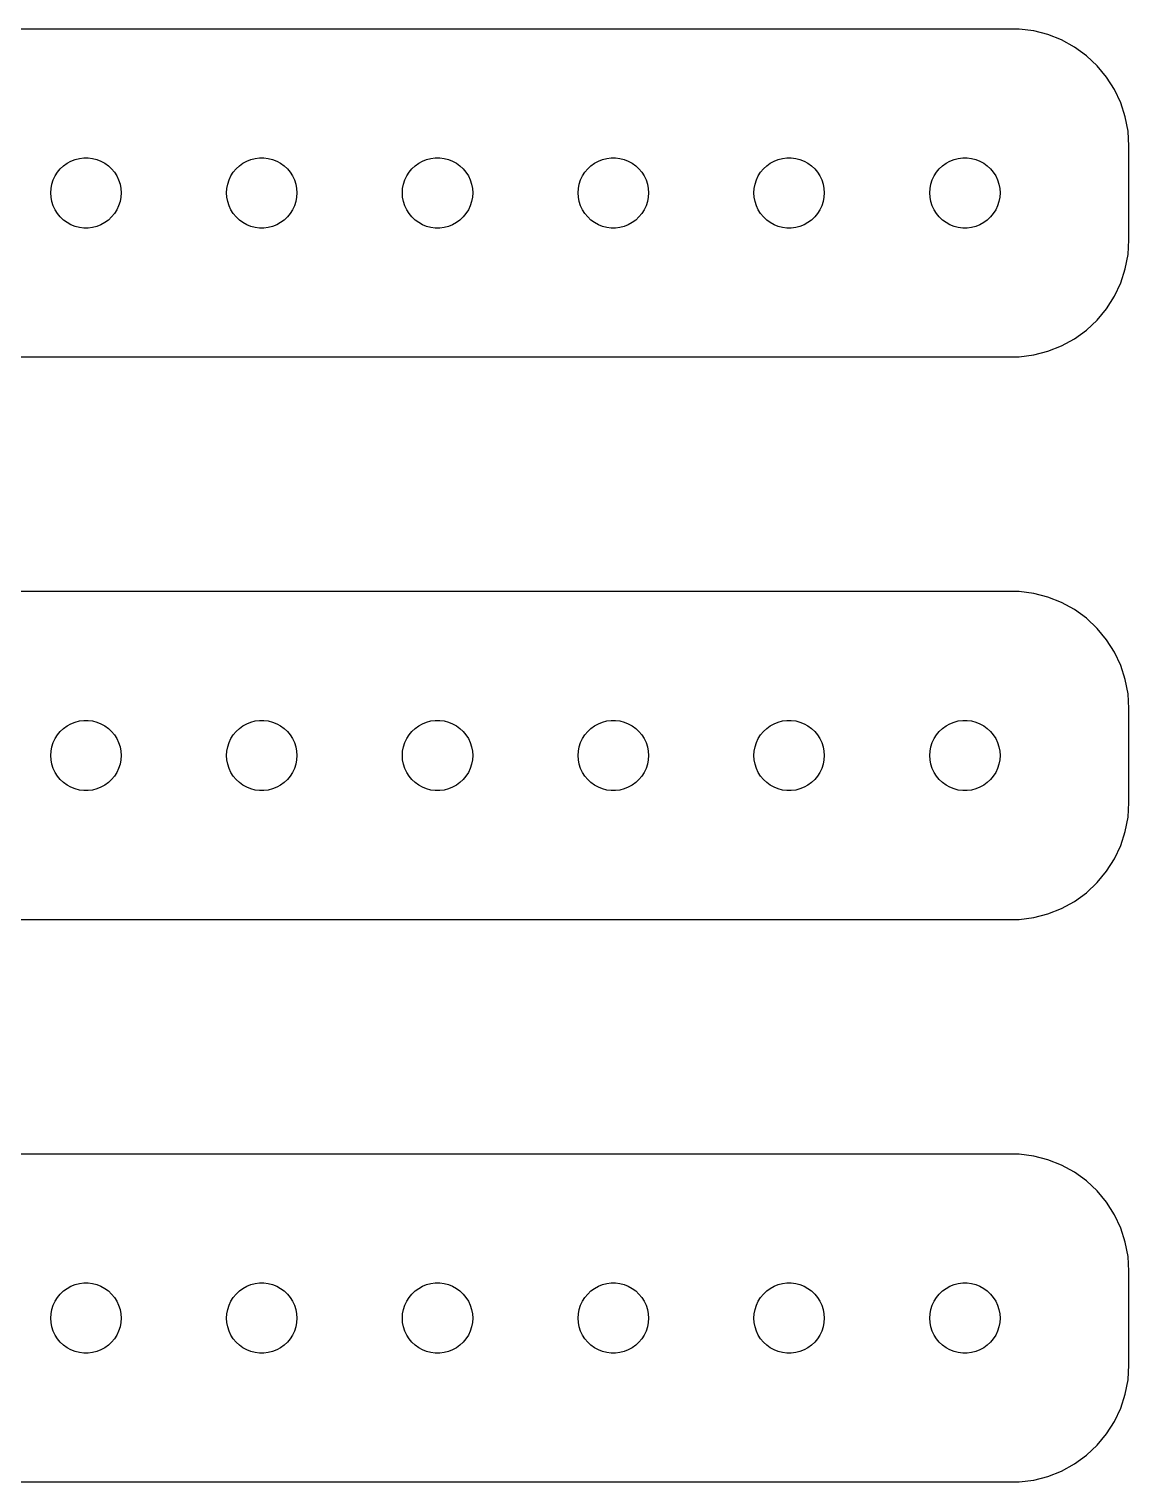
# Model space of a CAD drawing. Header units: metres. Extents: x -90 to 90, y 113 to 223.
# Drawn here: x 42.6 to 89.5, y 161 to 223 of the extents above; entities that cross this region are included whole.
import ezdxf

# ---------------------------------------------------------------- set-up
doc = ezdxf.new("R2010")
doc.units = ezdxf.units.M

msp = doc.modelspace()

# ---------------------------------------------------------------- linework, layer by layer
for p, q in [((84.8139, 222.99), (-84.8139, 222.99)), ((85.4369, 222.911), (84.8139, 222.99)), ((86.0451, 222.755), (85.4369, 222.911)), ((86.6289, 222.524), (86.0451, 222.755)), ((87.1791, 222.222), (86.6289, 222.524)), ((87.6871, 221.853), (87.1791, 222.222)), ((88.1448, 221.423), (87.6871, 221.853)), ((88.5451, 220.939), (88.1448, 221.423)), ((88.8815, 220.409), (88.5451, 220.939)), ((89.1489, 219.841), (88.8815, 220.409)), ((89.3429, 219.243), (89.1489, 219.841)), ((89.4606, 218.627), (89.3429, 219.243)), ((89.5, 218), (89.4606, 218.627)), ((89.5, 214), (89.5, 218)), ((43.7865, 216.882), (43.9065, 217.027)), ((43.9065, 217.027), (44.0439, 217.156)), ((44.0439, 217.156), (44.1963, 217.266)), ((44.1963, 217.266), (44.3613, 217.357)), ((44.3613, 217.357), (44.5365, 217.427)), ((44.5365, 217.427), (44.7189, 217.473)), ((44.7189, 217.473), (44.9058, 217.497)), ((44.9058, 217.497), (45.0942, 217.497)), ((45.0942, 217.497), (45.2811, 217.473)), ((45.2811, 217.473), (45.4635, 217.427)), ((45.4635, 217.427), (45.6387, 217.357)), ((45.6387, 217.357), (45.8037, 217.266)), ((45.8037, 217.266), (45.9561, 217.156)), ((45.9561, 217.156), (46.0934, 217.027)), ((46.0934, 217.027), (46.2135, 216.882)), ((51.2865, 216.882), (51.4065, 217.027)), ((51.4065, 217.027), (51.5439, 217.156)), ((51.5439, 217.156), (51.6963, 217.266)), ((51.6963, 217.266), (51.8613, 217.357)), ((51.8613, 217.357), (52.0365, 217.427)), ((52.0365, 217.427), (52.2189, 217.473)), ((52.2189, 217.473), (52.4058, 217.497)), ((52.4058, 217.497), (52.5942, 217.497)), ((52.5942, 217.497), (52.7811, 217.473)), ((52.7811, 217.473), (52.9635, 217.427)), ((52.9635, 217.427), (53.1387, 217.357)), ((53.1387, 217.357), (53.3037, 217.266)), ((53.3037, 217.266), (53.4561, 217.156)), ((53.4561, 217.156), (53.5934, 217.027)), ((53.5934, 217.027), (53.7135, 216.882)), ((58.7865, 216.882), (58.9065, 217.027)), ((58.9065, 217.027), (59.0439, 217.156)), ((59.0439, 217.156), (59.1963, 217.266)), ((59.1963, 217.266), (59.3613, 217.357)), ((59.3613, 217.357), (59.5365, 217.427)), ((59.5365, 217.427), (59.7189, 217.473)), ((59.7189, 217.473), (59.9058, 217.497)), ((59.9058, 217.497), (60.0942, 217.497)), ((60.0942, 217.497), (60.2811, 217.473)), ((60.2811, 217.473), (60.4635, 217.427)), ((60.4635, 217.427), (60.6387, 217.357)), ((60.6387, 217.357), (60.8037, 217.266)), ((60.8037, 217.266), (60.9561, 217.156)), ((60.9561, 217.156), (61.0934, 217.027)), ((61.0934, 217.027), (61.2135, 216.882)), ((66.2865, 216.882), (66.4065, 217.027)), ((66.4065, 217.027), (66.5439, 217.156)), ((66.5439, 217.156), (66.6963, 217.266)), ((66.6963, 217.266), (66.8613, 217.357)), ((66.8613, 217.357), (67.0365, 217.427)), ((67.0365, 217.427), (67.2189, 217.473)), ((67.2189, 217.473), (67.4058, 217.497)), ((67.4058, 217.497), (67.5942, 217.497)), ((67.5942, 217.497), (67.7811, 217.473)), ((67.7811, 217.473), (67.9635, 217.427)), ((67.9635, 217.427), (68.1387, 217.357)), ((68.1387, 217.357), (68.3037, 217.266)), ((68.3037, 217.266), (68.4561, 217.156)), ((68.4561, 217.156), (68.5934, 217.027)), ((68.5934, 217.027), (68.7135, 216.882)), ((73.7865, 216.882), (73.9065, 217.027)), ((73.9065, 217.027), (74.0439, 217.156)), ((74.0439, 217.156), (74.1963, 217.266)), ((74.1963, 217.266), (74.3613, 217.357)), ((74.3613, 217.357), (74.5365, 217.427)), ((74.5365, 217.427), (74.7189, 217.473)), ((74.7189, 217.473), (74.9058, 217.497)), ((74.9058, 217.497), (75.0942, 217.497)), ((75.0942, 217.497), (75.2811, 217.473)), ((75.2811, 217.473), (75.4635, 217.427)), ((75.4635, 217.427), (75.6387, 217.357)), ((75.6387, 217.357), (75.8037, 217.266)), ((75.8037, 217.266), (75.9561, 217.156)), ((75.9561, 217.156), (76.0934, 217.027)), ((76.0934, 217.027), (76.2135, 216.882)), ((81.2865, 216.882), (81.4065, 217.027)), ((81.4065, 217.027), (81.5439, 217.156)), ((81.5439, 217.156), (81.6963, 217.266)), ((81.6963, 217.266), (81.8613, 217.357)), ((81.8613, 217.357), (82.0365, 217.427)), ((82.0365, 217.427), (82.2189, 217.473)), ((82.2189, 217.473), (82.4058, 217.497)), ((82.4058, 217.497), (82.5942, 217.497)), ((82.5942, 217.497), (82.7811, 217.473)), ((82.7811, 217.473), (82.9635, 217.427)), ((82.9635, 217.427), (83.1387, 217.357)), ((83.1387, 217.357), (83.3037, 217.266)), ((83.3037, 217.266), (83.4561, 217.156)), ((83.4561, 217.156), (83.5934, 217.027)), ((83.5934, 217.027), (83.7135, 216.882)), ((43.5118, 216.188), (43.5471, 216.373)), ((43.5471, 216.373), (43.6053, 216.552)), ((43.6053, 216.552), (43.6855, 216.723)), ((43.6855, 216.723), (43.7865, 216.882)), ((46.2135, 216.882), (46.3145, 216.723)), ((46.3145, 216.723), (46.3947, 216.552)), ((46.3947, 216.552), (46.4529, 216.373)), ((46.4529, 216.373), (46.4882, 216.188)), ((51.0118, 216.188), (51.0471, 216.373)), ((51.0471, 216.373), (51.1053, 216.552)), ((51.1053, 216.552), (51.1855, 216.723)), ((51.1855, 216.723), (51.2865, 216.882)), ((53.7135, 216.882), (53.8145, 216.723)), ((53.8145, 216.723), (53.8947, 216.552)), ((53.8947, 216.552), (53.9529, 216.373)), ((53.9529, 216.373), (53.9882, 216.188)), ((58.5118, 216.188), (58.5471, 216.373)), ((58.5471, 216.373), (58.6053, 216.552)), ((58.6053, 216.552), (58.6855, 216.723)), ((58.6855, 216.723), (58.7865, 216.882)), ((61.2135, 216.882), (61.3145, 216.723)), ((61.3145, 216.723), (61.3947, 216.552)), ((61.3947, 216.552), (61.4529, 216.373)), ((61.4529, 216.373), (61.4882, 216.188)), ((66.0118, 216.188), (66.0471, 216.373)), ((66.0471, 216.373), (66.1053, 216.552)), ((66.1053, 216.552), (66.1855, 216.723)), ((66.1855, 216.723), (66.2865, 216.882)), ((68.7135, 216.882), (68.8145, 216.723)), ((68.8145, 216.723), (68.8947, 216.552)), ((68.8947, 216.552), (68.9529, 216.373)), ((68.9529, 216.373), (68.9882, 216.188)), ((73.5118, 216.188), (73.5471, 216.373)), ((73.5471, 216.373), (73.6053, 216.552)), ((73.6053, 216.552), (73.6855, 216.723)), ((73.6855, 216.723), (73.7865, 216.882)), ((76.2135, 216.882), (76.3145, 216.723)), ((76.3145, 216.723), (76.3947, 216.552)), ((76.3947, 216.552), (76.4529, 216.373)), ((76.4529, 216.373), (76.4882, 216.188)), ((81.0118, 216.188), (81.0471, 216.373)), ((81.0471, 216.373), (81.1053, 216.552)), ((81.1053, 216.552), (81.1855, 216.723)), ((81.1855, 216.723), (81.2865, 216.882)), ((83.7135, 216.882), (83.8145, 216.723)), ((83.8145, 216.723), (83.8947, 216.552)), ((83.8947, 216.552), (83.9529, 216.373)), ((83.9529, 216.373), (83.9882, 216.188)), ((43.5, 216), (43.5118, 216.188)), ((43.5118, 215.812), (43.5, 216)), ((43.5471, 215.627), (43.5118, 215.812)), ((46.4882, 215.812), (46.4529, 215.627)), ((46.4882, 216.188), (46.5, 216)), ((46.5, 216), (46.4882, 215.812)), ((51, 216), (51.0118, 216.188)), ((51.0118, 215.812), (51, 216)), ((51.0471, 215.627), (51.0118, 215.812)), ((53.9882, 215.812), (53.9529, 215.627)), ((53.9882, 216.188), (54, 216)), ((54, 216), (53.9882, 215.812)), ((58.5, 216), (58.5118, 216.188)), ((58.5118, 215.812), (58.5, 216)), ((58.5471, 215.627), (58.5118, 215.812)), ((61.4882, 215.812), (61.4529, 215.627)), ((61.4882, 216.188), (61.5, 216)), ((61.5, 216), (61.4882, 215.812)), ((66, 216), (66.0118, 216.188)), ((66.0118, 215.812), (66, 216)), ((66.0471, 215.627), (66.0118, 215.812)), ((68.9882, 215.812), (68.9529, 215.627)), ((68.9882, 216.188), (69, 216)), ((69, 216), (68.9882, 215.812)), ((73.5, 216), (73.5118, 216.188)), ((73.5118, 215.812), (73.5, 216)), ((73.5471, 215.627), (73.5118, 215.812)), ((76.4882, 215.812), (76.4529, 215.627)), ((76.4882, 216.188), (76.5, 216)), ((76.5, 216), (76.4882, 215.812)), ((81, 216), (81.0118, 216.188)), ((81.0118, 215.812), (81, 216)), ((81.0471, 215.627), (81.0118, 215.812)), ((83.9882, 215.812), (83.9529, 215.627)), ((83.9882, 216.188), (84, 216)), ((84, 216), (83.9882, 215.812)), ((43.6053, 215.448), (43.5471, 215.627)), ((43.6855, 215.277), (43.6053, 215.448)), ((43.7865, 215.118), (43.6855, 215.277)), ((43.9065, 214.973), (43.7865, 215.118)), ((46.2135, 215.118), (46.0934, 214.973)), ((46.3145, 215.277), (46.2135, 215.118)), ((46.3947, 215.448), (46.3145, 215.277)), ((46.4529, 215.627), (46.3947, 215.448)), ((51.1053, 215.448), (51.0471, 215.627)), ((51.1855, 215.277), (51.1053, 215.448)), ((51.2865, 215.118), (51.1855, 215.277)), ((51.4065, 214.973), (51.2865, 215.118)), ((53.7135, 215.118), (53.5934, 214.973)), ((53.8145, 215.277), (53.7135, 215.118)), ((53.8947, 215.448), (53.8145, 215.277)), ((53.9529, 215.627), (53.8947, 215.448)), ((58.6053, 215.448), (58.5471, 215.627)), ((58.6855, 215.277), (58.6053, 215.448)), ((58.7865, 215.118), (58.6855, 215.277)), ((58.9065, 214.973), (58.7865, 215.118)), ((61.2135, 215.118), (61.0934, 214.973)), ((61.3145, 215.277), (61.2135, 215.118)), ((61.3947, 215.448), (61.3145, 215.277)), ((61.4529, 215.627), (61.3947, 215.448)), ((66.1053, 215.448), (66.0471, 215.627)), ((66.1855, 215.277), (66.1053, 215.448)), ((66.2865, 215.118), (66.1855, 215.277)), ((66.4065, 214.973), (66.2865, 215.118)), ((68.7135, 215.118), (68.5934, 214.973)), ((68.8145, 215.277), (68.7135, 215.118)), ((68.8947, 215.448), (68.8145, 215.277)), ((68.9529, 215.627), (68.8947, 215.448)), ((73.6053, 215.448), (73.5471, 215.627)), ((73.6855, 215.277), (73.6053, 215.448)), ((73.7865, 215.118), (73.6855, 215.277)), ((73.9065, 214.973), (73.7865, 215.118)), ((76.2135, 215.118), (76.0934, 214.973)), ((76.3145, 215.277), (76.2135, 215.118)), ((76.3947, 215.448), (76.3145, 215.277)), ((76.4529, 215.627), (76.3947, 215.448)), ((81.1053, 215.448), (81.0471, 215.627)), ((81.1855, 215.277), (81.1053, 215.448)), ((81.2865, 215.118), (81.1855, 215.277)), ((81.4065, 214.973), (81.2865, 215.118)), ((83.7135, 215.118), (83.5934, 214.973)), ((83.8145, 215.277), (83.7135, 215.118)), ((83.8947, 215.448), (83.8145, 215.277)), ((83.9529, 215.627), (83.8947, 215.448)), ((44.0439, 214.844), (43.9065, 214.973)), ((44.1963, 214.734), (44.0439, 214.844)), ((44.3613, 214.643), (44.1963, 214.734)), ((44.5365, 214.573), (44.3613, 214.643)), ((44.7189, 214.527), (44.5365, 214.573)), ((44.9058, 214.503), (44.7189, 214.527)), ((45.0942, 214.503), (44.9058, 214.503)), ((45.2811, 214.527), (45.0942, 214.503)), ((45.4635, 214.573), (45.2811, 214.527)), ((45.6387, 214.643), (45.4635, 214.573)), ((45.8037, 214.734), (45.6387, 214.643)), ((45.9561, 214.844), (45.8037, 214.734)), ((46.0934, 214.973), (45.9561, 214.844)), ((51.5439, 214.844), (51.4065, 214.973)), ((51.6963, 214.734), (51.5439, 214.844)), ((51.8613, 214.643), (51.6963, 214.734)), ((52.0365, 214.573), (51.8613, 214.643)), ((52.2189, 214.527), (52.0365, 214.573)), ((52.4058, 214.503), (52.2189, 214.527)), ((52.5942, 214.503), (52.4058, 214.503)), ((52.7811, 214.527), (52.5942, 214.503)), ((52.9635, 214.573), (52.7811, 214.527)), ((53.1387, 214.643), (52.9635, 214.573)), ((53.3037, 214.734), (53.1387, 214.643)), ((53.4561, 214.844), (53.3037, 214.734)), ((53.5934, 214.973), (53.4561, 214.844)), ((59.0439, 214.844), (58.9065, 214.973)), ((59.1963, 214.734), (59.0439, 214.844)), ((59.3613, 214.643), (59.1963, 214.734)), ((59.5365, 214.573), (59.3613, 214.643)), ((59.7189, 214.527), (59.5365, 214.573)), ((59.9058, 214.503), (59.7189, 214.527)), ((60.0942, 214.503), (59.9058, 214.503)), ((60.2811, 214.527), (60.0942, 214.503)), ((60.4635, 214.573), (60.2811, 214.527)), ((60.6387, 214.643), (60.4635, 214.573)), ((60.8037, 214.734), (60.6387, 214.643)), ((60.9561, 214.844), (60.8037, 214.734)), ((61.0934, 214.973), (60.9561, 214.844)), ((66.5439, 214.844), (66.4065, 214.973)), ((66.6963, 214.734), (66.5439, 214.844)), ((66.8613, 214.643), (66.6963, 214.734)), ((67.0365, 214.573), (66.8613, 214.643)), ((67.2189, 214.527), (67.0365, 214.573)), ((67.4058, 214.503), (67.2189, 214.527)), ((67.5942, 214.503), (67.4058, 214.503)), ((67.7811, 214.527), (67.5942, 214.503)), ((67.9635, 214.573), (67.7811, 214.527)), ((68.1387, 214.643), (67.9635, 214.573)), ((68.3037, 214.734), (68.1387, 214.643)), ((68.4561, 214.844), (68.3037, 214.734)), ((68.5934, 214.973), (68.4561, 214.844)), ((74.0439, 214.844), (73.9065, 214.973)), ((74.1963, 214.734), (74.0439, 214.844)), ((74.3613, 214.643), (74.1963, 214.734)), ((74.5365, 214.573), (74.3613, 214.643)), ((74.7189, 214.527), (74.5365, 214.573)), ((74.9058, 214.503), (74.7189, 214.527)), ((75.0942, 214.503), (74.9058, 214.503)), ((75.2811, 214.527), (75.0942, 214.503)), ((75.4635, 214.573), (75.2811, 214.527)), ((75.6387, 214.643), (75.4635, 214.573)), ((75.8037, 214.734), (75.6387, 214.643)), ((75.9561, 214.844), (75.8037, 214.734)), ((76.0934, 214.973), (75.9561, 214.844)), ((81.5439, 214.844), (81.4065, 214.973)), ((81.6963, 214.734), (81.5439, 214.844)), ((81.8613, 214.643), (81.6963, 214.734)), ((82.0365, 214.573), (81.8613, 214.643)), ((82.2189, 214.527), (82.0365, 214.573)), ((82.4058, 214.503), (82.2189, 214.527)), ((82.5942, 214.503), (82.4058, 214.503)), ((82.7811, 214.527), (82.5942, 214.503)), ((82.9635, 214.573), (82.7811, 214.527)), ((83.1387, 214.643), (82.9635, 214.573)), ((83.3037, 214.734), (83.1387, 214.643)), ((83.4561, 214.844), (83.3037, 214.734)), ((83.5934, 214.973), (83.4561, 214.844)), ((89.4606, 213.373), (89.5, 214)), ((89.3429, 212.757), (89.4606, 213.373)), ((89.1489, 212.159), (89.3429, 212.757)), ((88.8815, 211.591), (89.1489, 212.159)), ((88.5451, 211.061), (88.8815, 211.591)), ((88.1448, 210.577), (88.5451, 211.061)), ((87.1791, 209.778), (87.6871, 210.147)), ((87.6871, 210.147), (88.1448, 210.577)), ((86.6289, 209.476), (87.1791, 209.778)), ((-84.8139, 209.01), (84.8139, 209.01)), ((84.8139, 209.01), (85.4369, 209.089)), ((85.4369, 209.089), (86.0451, 209.245)), ((86.0451, 209.245), (86.6289, 209.476)), ((84.8139, 198.99), (-84.8139, 198.99)), ((85.4369, 198.911), (84.8139, 198.99)), ((86.0451, 198.755), (85.4369, 198.911)), ((86.6289, 198.524), (86.0451, 198.755)), ((87.1791, 198.222), (86.6289, 198.524)), ((87.6871, 197.853), (87.1791, 198.222)), ((88.1448, 197.423), (87.6871, 197.853)), ((88.5451, 196.939), (88.1448, 197.423)), ((88.8815, 196.409), (88.5451, 196.939)), ((89.1489, 195.841), (88.8815, 196.409)), ((89.3429, 195.243), (89.1489, 195.841)), ((89.4606, 194.627), (89.3429, 195.243)), ((89.5, 194), (89.4606, 194.627)), ((89.5, 190), (89.5, 194)), ((44.3613, 193.357), (44.5365, 193.427)), ((44.5365, 193.427), (44.7189, 193.473)), ((44.7189, 193.473), (44.9058, 193.497)), ((44.9058, 193.497), (45.0942, 193.497)), ((45.0942, 193.497), (45.2811, 193.473)), ((45.2811, 193.473), (45.4635, 193.427)), ((45.4635, 193.427), (45.6387, 193.357)), ((51.8613, 193.357), (52.0365, 193.427)), ((52.0365, 193.427), (52.2189, 193.473)), ((52.2189, 193.473), (52.4058, 193.497)), ((52.4058, 193.497), (52.5942, 193.497)), ((52.5942, 193.497), (52.7811, 193.473)), ((52.7811, 193.473), (52.9635, 193.427)), ((52.9635, 193.427), (53.1387, 193.357)), ((59.3613, 193.357), (59.5365, 193.427)), ((59.5365, 193.427), (59.7189, 193.473)), ((59.7189, 193.473), (59.9058, 193.497)), ((59.9058, 193.497), (60.0942, 193.497)), ((60.0942, 193.497), (60.2811, 193.473)), ((60.2811, 193.473), (60.4635, 193.427)), ((60.4635, 193.427), (60.6387, 193.357)), ((66.8613, 193.357), (67.0365, 193.427)), ((67.0365, 193.427), (67.2189, 193.473)), ((67.2189, 193.473), (67.4058, 193.497)), ((67.4058, 193.497), (67.5942, 193.497)), ((67.5942, 193.497), (67.7811, 193.473)), ((67.7811, 193.473), (67.9635, 193.427)), ((67.9635, 193.427), (68.1387, 193.357)), ((74.3613, 193.357), (74.5365, 193.427)), ((74.5365, 193.427), (74.7189, 193.473)), ((74.7189, 193.473), (74.9058, 193.497)), ((74.9058, 193.497), (75.0942, 193.497)), ((75.0942, 193.497), (75.2811, 193.473)), ((75.2811, 193.473), (75.4635, 193.427)), ((75.4635, 193.427), (75.6387, 193.357)), ((81.8613, 193.357), (82.0365, 193.427)), ((82.0365, 193.427), (82.2189, 193.473)), ((82.2189, 193.473), (82.4058, 193.497)), ((82.4058, 193.497), (82.5942, 193.497)), ((82.5942, 193.497), (82.7811, 193.473)), ((82.7811, 193.473), (82.9635, 193.427)), ((82.9635, 193.427), (83.1387, 193.357)), ((43.6855, 192.723), (43.7865, 192.882)), ((43.7865, 192.882), (43.9065, 193.027)), ((43.9065, 193.027), (44.0439, 193.156)), ((44.0439, 193.156), (44.1963, 193.266)), ((44.1963, 193.266), (44.3613, 193.357)), ((45.6387, 193.357), (45.8037, 193.266)), ((45.8037, 193.266), (45.9561, 193.156)), ((45.9561, 193.156), (46.0934, 193.027)), ((46.0934, 193.027), (46.2135, 192.882)), ((46.2135, 192.882), (46.3145, 192.723)), ((51.1855, 192.723), (51.2865, 192.882)), ((51.2865, 192.882), (51.4065, 193.027)), ((51.4065, 193.027), (51.5439, 193.156)), ((51.5439, 193.156), (51.6963, 193.266)), ((51.6963, 193.266), (51.8613, 193.357)), ((53.1387, 193.357), (53.3037, 193.266)), ((53.3037, 193.266), (53.4561, 193.156)), ((53.4561, 193.156), (53.5934, 193.027)), ((53.5934, 193.027), (53.7135, 192.882)), ((53.7135, 192.882), (53.8145, 192.723)), ((58.6855, 192.723), (58.7865, 192.882)), ((58.7865, 192.882), (58.9065, 193.027)), ((58.9065, 193.027), (59.0439, 193.156)), ((59.0439, 193.156), (59.1963, 193.266)), ((59.1963, 193.266), (59.3613, 193.357)), ((60.6387, 193.357), (60.8037, 193.266)), ((60.8037, 193.266), (60.9561, 193.156)), ((60.9561, 193.156), (61.0934, 193.027)), ((61.0934, 193.027), (61.2135, 192.882)), ((61.2135, 192.882), (61.3145, 192.723)), ((66.1855, 192.723), (66.2865, 192.882)), ((66.2865, 192.882), (66.4065, 193.027)), ((66.4065, 193.027), (66.5439, 193.156)), ((66.5439, 193.156), (66.6963, 193.266)), ((66.6963, 193.266), (66.8613, 193.357)), ((68.1387, 193.357), (68.3037, 193.266)), ((68.3037, 193.266), (68.4561, 193.156)), ((68.4561, 193.156), (68.5934, 193.027)), ((68.5934, 193.027), (68.7135, 192.882)), ((68.7135, 192.882), (68.8145, 192.723)), ((73.6855, 192.723), (73.7865, 192.882)), ((73.7865, 192.882), (73.9065, 193.027)), ((73.9065, 193.027), (74.0439, 193.156)), ((74.0439, 193.156), (74.1963, 193.266)), ((74.1963, 193.266), (74.3613, 193.357)), ((75.6387, 193.357), (75.8037, 193.266)), ((75.8037, 193.266), (75.9561, 193.156)), ((75.9561, 193.156), (76.0934, 193.027)), ((76.0934, 193.027), (76.2135, 192.882)), ((76.2135, 192.882), (76.3145, 192.723)), ((81.1855, 192.723), (81.2865, 192.882)), ((81.2865, 192.882), (81.4065, 193.027)), ((81.4065, 193.027), (81.5439, 193.156)), ((81.5439, 193.156), (81.6963, 193.266)), ((81.6963, 193.266), (81.8613, 193.357)), ((83.1387, 193.357), (83.3037, 193.266)), ((83.3037, 193.266), (83.4561, 193.156)), ((83.4561, 193.156), (83.5934, 193.027)), ((83.5934, 193.027), (83.7135, 192.882)), ((83.7135, 192.882), (83.8145, 192.723)), ((43.5, 192), (43.5118, 192.188)), ((43.5118, 192.188), (43.5471, 192.373)), ((43.5471, 192.373), (43.6053, 192.552)), ((43.6053, 192.552), (43.6855, 192.723)), ((46.3145, 192.723), (46.3947, 192.552)), ((46.3947, 192.552), (46.4529, 192.373)), ((46.4529, 192.373), (46.4882, 192.188)), ((46.4882, 192.188), (46.5, 192)), ((51, 192), (51.0118, 192.188)), ((51.0118, 192.188), (51.0471, 192.373)), ((51.0471, 192.373), (51.1053, 192.552)), ((51.1053, 192.552), (51.1855, 192.723)), ((53.8145, 192.723), (53.8947, 192.552)), ((53.8947, 192.552), (53.9529, 192.373)), ((53.9529, 192.373), (53.9882, 192.188)), ((53.9882, 192.188), (54, 192)), ((58.5, 192), (58.5118, 192.188)), ((58.5118, 192.188), (58.5471, 192.373)), ((58.5471, 192.373), (58.6053, 192.552)), ((58.6053, 192.552), (58.6855, 192.723)), ((61.3145, 192.723), (61.3947, 192.552)), ((61.3947, 192.552), (61.4529, 192.373)), ((61.4529, 192.373), (61.4882, 192.188)), ((61.4882, 192.188), (61.5, 192)), ((66, 192), (66.0118, 192.188)), ((66.0118, 192.188), (66.0471, 192.373)), ((66.0471, 192.373), (66.1053, 192.552)), ((66.1053, 192.552), (66.1855, 192.723)), ((68.8145, 192.723), (68.8947, 192.552)), ((68.8947, 192.552), (68.9529, 192.373)), ((68.9529, 192.373), (68.9882, 192.188)), ((68.9882, 192.188), (69, 192)), ((73.5, 192), (73.5118, 192.188)), ((73.5118, 192.188), (73.5471, 192.373)), ((73.5471, 192.373), (73.6053, 192.552)), ((73.6053, 192.552), (73.6855, 192.723)), ((76.3145, 192.723), (76.3947, 192.552)), ((76.3947, 192.552), (76.4529, 192.373)), ((76.4529, 192.373), (76.4882, 192.188)), ((76.4882, 192.188), (76.5, 192)), ((81, 192), (81.0118, 192.188)), ((81.0118, 192.188), (81.0471, 192.373)), ((81.0471, 192.373), (81.1053, 192.552)), ((81.1053, 192.552), (81.1855, 192.723)), ((83.8145, 192.723), (83.8947, 192.552)), ((83.8947, 192.552), (83.9529, 192.373)), ((83.9529, 192.373), (83.9882, 192.188)), ((83.9882, 192.188), (84, 192)), ((43.5118, 191.812), (43.5, 192)), ((43.5471, 191.627), (43.5118, 191.812)), ((43.6053, 191.448), (43.5471, 191.627)), ((46.4529, 191.627), (46.3947, 191.448)), ((46.4882, 191.812), (46.4529, 191.627)), ((46.5, 192), (46.4882, 191.812)), ((51.0118, 191.812), (51, 192)), ((51.0471, 191.627), (51.0118, 191.812)), ((51.1053, 191.448), (51.0471, 191.627)), ((53.9529, 191.627), (53.8947, 191.448)), ((53.9882, 191.812), (53.9529, 191.627)), ((54, 192), (53.9882, 191.812)), ((58.5118, 191.812), (58.5, 192)), ((58.5471, 191.627), (58.5118, 191.812)), ((58.6053, 191.448), (58.5471, 191.627)), ((61.4529, 191.627), (61.3947, 191.448)), ((61.4882, 191.812), (61.4529, 191.627)), ((61.5, 192), (61.4882, 191.812)), ((66.0118, 191.812), (66, 192)), ((66.0471, 191.627), (66.0118, 191.812)), ((66.1053, 191.448), (66.0471, 191.627)), ((68.9529, 191.627), (68.8947, 191.448)), ((68.9882, 191.812), (68.9529, 191.627)), ((69, 192), (68.9882, 191.812)), ((73.5118, 191.812), (73.5, 192)), ((73.5471, 191.627), (73.5118, 191.812)), ((73.6053, 191.448), (73.5471, 191.627)), ((76.4529, 191.627), (76.3947, 191.448)), ((76.4882, 191.812), (76.4529, 191.627)), ((76.5, 192), (76.4882, 191.812)), ((81.0118, 191.812), (81, 192)), ((81.0471, 191.627), (81.0118, 191.812)), ((81.1053, 191.448), (81.0471, 191.627)), ((83.9529, 191.627), (83.8947, 191.448)), ((83.9882, 191.812), (83.9529, 191.627)), ((84, 192), (83.9882, 191.812)), ((43.6855, 191.277), (43.6053, 191.448)), ((43.7865, 191.118), (43.6855, 191.277)), ((43.9065, 190.973), (43.7865, 191.118)), ((44.0439, 190.844), (43.9065, 190.973)), ((46.0934, 190.973), (45.9561, 190.844)), ((46.2135, 191.118), (46.0934, 190.973)), ((46.3145, 191.277), (46.2135, 191.118)), ((46.3947, 191.448), (46.3145, 191.277)), ((51.1855, 191.277), (51.1053, 191.448)), ((51.2865, 191.118), (51.1855, 191.277)), ((51.4065, 190.973), (51.2865, 191.118)), ((51.5439, 190.844), (51.4065, 190.973)), ((53.5934, 190.973), (53.4561, 190.844)), ((53.7135, 191.118), (53.5934, 190.973)), ((53.8145, 191.277), (53.7135, 191.118)), ((53.8947, 191.448), (53.8145, 191.277)), ((58.6855, 191.277), (58.6053, 191.448)), ((58.7865, 191.118), (58.6855, 191.277)), ((58.9065, 190.973), (58.7865, 191.118)), ((59.0439, 190.844), (58.9065, 190.973)), ((61.0934, 190.973), (60.9561, 190.844)), ((61.2135, 191.118), (61.0934, 190.973)), ((61.3145, 191.277), (61.2135, 191.118)), ((61.3947, 191.448), (61.3145, 191.277)), ((66.1855, 191.277), (66.1053, 191.448)), ((66.2865, 191.118), (66.1855, 191.277)), ((66.4065, 190.973), (66.2865, 191.118)), ((66.5439, 190.844), (66.4065, 190.973)), ((68.5934, 190.973), (68.4561, 190.844)), ((68.7135, 191.118), (68.5934, 190.973)), ((68.8145, 191.277), (68.7135, 191.118)), ((68.8947, 191.448), (68.8145, 191.277)), ((73.6855, 191.277), (73.6053, 191.448)), ((73.7865, 191.118), (73.6855, 191.277)), ((73.9065, 190.973), (73.7865, 191.118)), ((74.0439, 190.844), (73.9065, 190.973)), ((76.0934, 190.973), (75.9561, 190.844)), ((76.2135, 191.118), (76.0934, 190.973)), ((76.3145, 191.277), (76.2135, 191.118)), ((76.3947, 191.448), (76.3145, 191.277)), ((81.1855, 191.277), (81.1053, 191.448)), ((81.2865, 191.118), (81.1855, 191.277)), ((81.4065, 190.973), (81.2865, 191.118)), ((81.5439, 190.844), (81.4065, 190.973)), ((83.5934, 190.973), (83.4561, 190.844)), ((83.7135, 191.118), (83.5934, 190.973)), ((83.8145, 191.277), (83.7135, 191.118)), ((83.8947, 191.448), (83.8145, 191.277)), ((44.1963, 190.734), (44.0439, 190.844)), ((44.3613, 190.643), (44.1963, 190.734)), ((44.5365, 190.573), (44.3613, 190.643)), ((44.7189, 190.527), (44.5365, 190.573)), ((44.9058, 190.503), (44.7189, 190.527)), ((45.0942, 190.503), (44.9058, 190.503)), ((45.2811, 190.527), (45.0942, 190.503)), ((45.4635, 190.573), (45.2811, 190.527)), ((45.6387, 190.643), (45.4635, 190.573)), ((45.8037, 190.734), (45.6387, 190.643)), ((45.9561, 190.844), (45.8037, 190.734)), ((51.6963, 190.734), (51.5439, 190.844)), ((51.8613, 190.643), (51.6963, 190.734)), ((52.0365, 190.573), (51.8613, 190.643)), ((52.2189, 190.527), (52.0365, 190.573)), ((52.4058, 190.503), (52.2189, 190.527)), ((52.5942, 190.503), (52.4058, 190.503)), ((52.7811, 190.527), (52.5942, 190.503)), ((52.9635, 190.573), (52.7811, 190.527)), ((53.1387, 190.643), (52.9635, 190.573)), ((53.3037, 190.734), (53.1387, 190.643)), ((53.4561, 190.844), (53.3037, 190.734)), ((59.1963, 190.734), (59.0439, 190.844)), ((59.3613, 190.643), (59.1963, 190.734)), ((59.5365, 190.573), (59.3613, 190.643)), ((59.7189, 190.527), (59.5365, 190.573)), ((59.9058, 190.503), (59.7189, 190.527)), ((60.0942, 190.503), (59.9058, 190.503)), ((60.2811, 190.527), (60.0942, 190.503)), ((60.4635, 190.573), (60.2811, 190.527)), ((60.6387, 190.643), (60.4635, 190.573)), ((60.8037, 190.734), (60.6387, 190.643)), ((60.9561, 190.844), (60.8037, 190.734)), ((66.6963, 190.734), (66.5439, 190.844)), ((66.8613, 190.643), (66.6963, 190.734)), ((67.0365, 190.573), (66.8613, 190.643)), ((67.2189, 190.527), (67.0365, 190.573)), ((67.4058, 190.503), (67.2189, 190.527)), ((67.5942, 190.503), (67.4058, 190.503)), ((67.7811, 190.527), (67.5942, 190.503)), ((67.9635, 190.573), (67.7811, 190.527)), ((68.1387, 190.643), (67.9635, 190.573)), ((68.3037, 190.734), (68.1387, 190.643)), ((68.4561, 190.844), (68.3037, 190.734)), ((74.1963, 190.734), (74.0439, 190.844)), ((74.3613, 190.643), (74.1963, 190.734)), ((74.5365, 190.573), (74.3613, 190.643)), ((74.7189, 190.527), (74.5365, 190.573)), ((74.9058, 190.503), (74.7189, 190.527)), ((75.0942, 190.503), (74.9058, 190.503)), ((75.2811, 190.527), (75.0942, 190.503)), ((75.4635, 190.573), (75.2811, 190.527)), ((75.6387, 190.643), (75.4635, 190.573)), ((75.8037, 190.734), (75.6387, 190.643)), ((75.9561, 190.844), (75.8037, 190.734)), ((81.6963, 190.734), (81.5439, 190.844)), ((81.8613, 190.643), (81.6963, 190.734)), ((82.0365, 190.573), (81.8613, 190.643)), ((82.2189, 190.527), (82.0365, 190.573)), ((82.4058, 190.503), (82.2189, 190.527)), ((82.5942, 190.503), (82.4058, 190.503)), ((82.7811, 190.527), (82.5942, 190.503)), ((82.9635, 190.573), (82.7811, 190.527)), ((83.1387, 190.643), (82.9635, 190.573)), ((83.3037, 190.734), (83.1387, 190.643)), ((83.4561, 190.844), (83.3037, 190.734)), ((89.4606, 189.373), (89.5, 190)), ((89.3429, 188.757), (89.4606, 189.373)), ((89.1489, 188.159), (89.3429, 188.757)), ((88.8815, 187.591), (89.1489, 188.159)), ((88.5451, 187.061), (88.8815, 187.591)), ((87.6871, 186.147), (88.1448, 186.577)), ((88.1448, 186.577), (88.5451, 187.061)), ((87.1791, 185.778), (87.6871, 186.147)), ((86.0451, 185.245), (86.6289, 185.476)), ((86.6289, 185.476), (87.1791, 185.778)), ((-84.8139, 185.01), (84.8139, 185.01)), ((84.8139, 185.01), (85.4369, 185.089)), ((85.4369, 185.089), (86.0451, 185.245)), ((84.8139, 174.99), (-84.8139, 174.99)), ((85.4369, 174.911), (84.8139, 174.99)), ((86.0451, 174.755), (85.4369, 174.911)), ((86.6289, 174.524), (86.0451, 174.755)), ((87.1791, 174.222), (86.6289, 174.524)), ((87.6871, 173.853), (87.1791, 174.222)), ((88.1448, 173.423), (87.6871, 173.853)), ((88.5451, 172.939), (88.1448, 173.423)), ((88.8815, 172.409), (88.5451, 172.939)), ((89.1489, 171.841), (88.8815, 172.409)), ((89.3429, 171.243), (89.1489, 171.841)), ((89.4606, 170.627), (89.3429, 171.243)), ((89.5, 170), (89.4606, 170.627)), ((89.5, 166), (89.5, 170)), ((44.0439, 169.156), (44.1963, 169.266)), ((44.1963, 169.266), (44.3613, 169.357)), ((44.3613, 169.357), (44.5365, 169.427)), ((44.5365, 169.427), (44.7189, 169.473)), ((44.7189, 169.473), (44.9058, 169.497)), ((44.9058, 169.497), (45.0942, 169.497)), ((45.0942, 169.497), (45.2811, 169.473)), ((45.2811, 169.473), (45.4635, 169.427)), ((45.4635, 169.427), (45.6387, 169.357)), ((45.6387, 169.357), (45.8037, 169.266)), ((45.8037, 169.266), (45.9561, 169.156)), ((51.5439, 169.156), (51.6963, 169.266)), ((51.6963, 169.266), (51.8613, 169.357)), ((51.8613, 169.357), (52.0365, 169.427)), ((52.0365, 169.427), (52.2189, 169.473)), ((52.2189, 169.473), (52.4058, 169.497)), ((52.4058, 169.497), (52.5942, 169.497)), ((52.5942, 169.497), (52.7811, 169.473)), ((52.7811, 169.473), (52.9635, 169.427)), ((52.9635, 169.427), (53.1387, 169.357)), ((53.1387, 169.357), (53.3037, 169.266)), ((53.3037, 169.266), (53.4561, 169.156)), ((59.0439, 169.156), (59.1963, 169.266)), ((59.1963, 169.266), (59.3613, 169.357)), ((59.3613, 169.357), (59.5365, 169.427)), ((59.5365, 169.427), (59.7189, 169.473)), ((59.7189, 169.473), (59.9058, 169.497)), ((59.9058, 169.497), (60.0942, 169.497)), ((60.0942, 169.497), (60.2811, 169.473)), ((60.2811, 169.473), (60.4635, 169.427)), ((60.4635, 169.427), (60.6387, 169.357)), ((60.6387, 169.357), (60.8037, 169.266)), ((60.8037, 169.266), (60.9561, 169.156)), ((66.5439, 169.156), (66.6963, 169.266)), ((66.6963, 169.266), (66.8613, 169.357)), ((66.8613, 169.357), (67.0365, 169.427)), ((67.0365, 169.427), (67.2189, 169.473)), ((67.2189, 169.473), (67.4058, 169.497)), ((67.4058, 169.497), (67.5942, 169.497)), ((67.5942, 169.497), (67.7811, 169.473)), ((67.7811, 169.473), (67.9635, 169.427)), ((67.9635, 169.427), (68.1387, 169.357)), ((68.1387, 169.357), (68.3037, 169.266)), ((68.3037, 169.266), (68.4561, 169.156)), ((74.0439, 169.156), (74.1963, 169.266)), ((74.1963, 169.266), (74.3613, 169.357)), ((74.3613, 169.357), (74.5365, 169.427)), ((74.5365, 169.427), (74.7189, 169.473)), ((74.7189, 169.473), (74.9058, 169.497)), ((74.9058, 169.497), (75.0942, 169.497)), ((75.0942, 169.497), (75.2811, 169.473)), ((75.2811, 169.473), (75.4635, 169.427)), ((75.4635, 169.427), (75.6387, 169.357)), ((75.6387, 169.357), (75.8037, 169.266)), ((75.8037, 169.266), (75.9561, 169.156)), ((81.5439, 169.156), (81.6963, 169.266)), ((81.6963, 169.266), (81.8613, 169.357)), ((81.8613, 169.357), (82.0365, 169.427)), ((82.0365, 169.427), (82.2189, 169.473)), ((82.2189, 169.473), (82.4058, 169.497)), ((82.4058, 169.497), (82.5942, 169.497)), ((82.5942, 169.497), (82.7811, 169.473)), ((82.7811, 169.473), (82.9635, 169.427)), ((82.9635, 169.427), (83.1387, 169.357)), ((83.1387, 169.357), (83.3037, 169.266)), ((83.3037, 169.266), (83.4561, 169.156)), ((43.6053, 168.552), (43.6855, 168.723)), ((43.6855, 168.723), (43.7865, 168.882)), ((43.7865, 168.882), (43.9065, 169.027)), ((43.9065, 169.027), (44.0439, 169.156)), ((45.9561, 169.156), (46.0934, 169.027)), ((46.0934, 169.027), (46.2135, 168.882)), ((46.2135, 168.882), (46.3145, 168.723)), ((46.3145, 168.723), (46.3947, 168.552)), ((51.1053, 168.552), (51.1855, 168.723)), ((51.1855, 168.723), (51.2865, 168.882)), ((51.2865, 168.882), (51.4065, 169.027)), ((51.4065, 169.027), (51.5439, 169.156)), ((53.4561, 169.156), (53.5934, 169.027)), ((53.5934, 169.027), (53.7135, 168.882)), ((53.7135, 168.882), (53.8145, 168.723)), ((53.8145, 168.723), (53.8947, 168.552)), ((58.6053, 168.552), (58.6855, 168.723)), ((58.6855, 168.723), (58.7865, 168.882)), ((58.7865, 168.882), (58.9065, 169.027)), ((58.9065, 169.027), (59.0439, 169.156)), ((60.9561, 169.156), (61.0934, 169.027)), ((61.0934, 169.027), (61.2135, 168.882)), ((61.2135, 168.882), (61.3145, 168.723)), ((61.3145, 168.723), (61.3947, 168.552)), ((66.1053, 168.552), (66.1855, 168.723)), ((66.1855, 168.723), (66.2865, 168.882)), ((66.2865, 168.882), (66.4065, 169.027)), ((66.4065, 169.027), (66.5439, 169.156)), ((68.4561, 169.156), (68.5934, 169.027)), ((68.5934, 169.027), (68.7135, 168.882)), ((68.7135, 168.882), (68.8145, 168.723)), ((68.8145, 168.723), (68.8947, 168.552)), ((73.6053, 168.552), (73.6855, 168.723)), ((73.6855, 168.723), (73.7865, 168.882)), ((73.7865, 168.882), (73.9065, 169.027)), ((73.9065, 169.027), (74.0439, 169.156)), ((75.9561, 169.156), (76.0934, 169.027)), ((76.0934, 169.027), (76.2135, 168.882)), ((76.2135, 168.882), (76.3145, 168.723)), ((76.3145, 168.723), (76.3947, 168.552)), ((81.1053, 168.552), (81.1855, 168.723)), ((81.1855, 168.723), (81.2865, 168.882)), ((81.2865, 168.882), (81.4065, 169.027)), ((81.4065, 169.027), (81.5439, 169.156)), ((83.4561, 169.156), (83.5934, 169.027)), ((83.5934, 169.027), (83.7135, 168.882)), ((83.7135, 168.882), (83.8145, 168.723)), ((83.8145, 168.723), (83.8947, 168.552)), ((43.5, 168), (43.5118, 168.188)), ((43.5118, 167.812), (43.5, 168)), ((43.5118, 168.188), (43.5471, 168.373)), ((43.5471, 168.373), (43.6053, 168.552)), ((46.3947, 168.552), (46.4529, 168.373)), ((46.4529, 168.373), (46.4882, 168.188)), ((46.4882, 168.188), (46.5, 168)), ((46.5, 168), (46.4882, 167.812)), ((51, 168), (51.0118, 168.188)), ((51.0118, 167.812), (51, 168)), ((51.0118, 168.188), (51.0471, 168.373)), ((51.0471, 168.373), (51.1053, 168.552)), ((53.8947, 168.552), (53.9529, 168.373)), ((53.9529, 168.373), (53.9882, 168.188)), ((53.9882, 168.188), (54, 168)), ((54, 168), (53.9882, 167.812)), ((58.5, 168), (58.5118, 168.188)), ((58.5118, 167.812), (58.5, 168)), ((58.5118, 168.188), (58.5471, 168.373)), ((58.5471, 168.373), (58.6053, 168.552)), ((61.3947, 168.552), (61.4529, 168.373)), ((61.4529, 168.373), (61.4882, 168.188)), ((61.4882, 168.188), (61.5, 168)), ((61.5, 168), (61.4882, 167.812)), ((66, 168), (66.0118, 168.188)), ((66.0118, 167.812), (66, 168)), ((66.0118, 168.188), (66.0471, 168.373)), ((66.0471, 168.373), (66.1053, 168.552)), ((68.8947, 168.552), (68.9529, 168.373)), ((68.9529, 168.373), (68.9882, 168.188)), ((68.9882, 168.188), (69, 168)), ((69, 168), (68.9882, 167.812)), ((73.5, 168), (73.5118, 168.188)), ((73.5118, 167.812), (73.5, 168)), ((73.5118, 168.188), (73.5471, 168.373)), ((73.5471, 168.373), (73.6053, 168.552)), ((76.3947, 168.552), (76.4529, 168.373)), ((76.4529, 168.373), (76.4882, 168.188)), ((76.4882, 168.188), (76.5, 168)), ((76.5, 168), (76.4882, 167.812)), ((81, 168), (81.0118, 168.188)), ((81.0118, 167.812), (81, 168)), ((81.0118, 168.188), (81.0471, 168.373)), ((81.0471, 168.373), (81.1053, 168.552)), ((83.8947, 168.552), (83.9529, 168.373)), ((83.9529, 168.373), (83.9882, 168.188)), ((83.9882, 168.188), (84, 168)), ((84, 168), (83.9882, 167.812)), ((43.5471, 167.627), (43.5118, 167.812)), ((43.6053, 167.448), (43.5471, 167.627)), ((43.6855, 167.277), (43.6053, 167.448)), ((46.3947, 167.448), (46.3145, 167.277)), ((46.4529, 167.627), (46.3947, 167.448)), ((46.4882, 167.812), (46.4529, 167.627)), ((51.0471, 167.627), (51.0118, 167.812)), ((51.1053, 167.448), (51.0471, 167.627)), ((51.1855, 167.277), (51.1053, 167.448)), ((53.8947, 167.448), (53.8145, 167.277)), ((53.9529, 167.627), (53.8947, 167.448)), ((53.9882, 167.812), (53.9529, 167.627)), ((58.5471, 167.627), (58.5118, 167.812)), ((58.6053, 167.448), (58.5471, 167.627)), ((58.6855, 167.277), (58.6053, 167.448)), ((61.3947, 167.448), (61.3145, 167.277)), ((61.4529, 167.627), (61.3947, 167.448)), ((61.4882, 167.812), (61.4529, 167.627)), ((66.0471, 167.627), (66.0118, 167.812)), ((66.1053, 167.448), (66.0471, 167.627)), ((66.1855, 167.277), (66.1053, 167.448)), ((68.8947, 167.448), (68.8145, 167.277)), ((68.9529, 167.627), (68.8947, 167.448)), ((68.9882, 167.812), (68.9529, 167.627)), ((73.5471, 167.627), (73.5118, 167.812)), ((73.6053, 167.448), (73.5471, 167.627)), ((73.6855, 167.277), (73.6053, 167.448)), ((76.3947, 167.448), (76.3145, 167.277)), ((76.4529, 167.627), (76.3947, 167.448)), ((76.4882, 167.812), (76.4529, 167.627)), ((81.0471, 167.627), (81.0118, 167.812)), ((81.1053, 167.448), (81.0471, 167.627)), ((81.1855, 167.277), (81.1053, 167.448)), ((83.8947, 167.448), (83.8145, 167.277)), ((83.9529, 167.627), (83.8947, 167.448)), ((83.9882, 167.812), (83.9529, 167.627)), ((43.7865, 167.118), (43.6855, 167.277)), ((43.9065, 166.973), (43.7865, 167.118)), ((44.0439, 166.844), (43.9065, 166.973)), ((44.1963, 166.734), (44.0439, 166.844)), ((44.3613, 166.643), (44.1963, 166.734)), ((45.8037, 166.734), (45.6387, 166.643)), ((45.9561, 166.844), (45.8037, 166.734)), ((46.0934, 166.973), (45.9561, 166.844)), ((46.2135, 167.118), (46.0934, 166.973)), ((46.3145, 167.277), (46.2135, 167.118)), ((51.2865, 167.118), (51.1855, 167.277)), ((51.4065, 166.973), (51.2865, 167.118)), ((51.5439, 166.844), (51.4065, 166.973)), ((51.6963, 166.734), (51.5439, 166.844)), ((51.8613, 166.643), (51.6963, 166.734)), ((53.3037, 166.734), (53.1387, 166.643)), ((53.4561, 166.844), (53.3037, 166.734)), ((53.5934, 166.973), (53.4561, 166.844)), ((53.7135, 167.118), (53.5934, 166.973)), ((53.8145, 167.277), (53.7135, 167.118)), ((58.7865, 167.118), (58.6855, 167.277)), ((58.9065, 166.973), (58.7865, 167.118)), ((59.0439, 166.844), (58.9065, 166.973)), ((59.1963, 166.734), (59.0439, 166.844)), ((59.3613, 166.643), (59.1963, 166.734)), ((60.8037, 166.734), (60.6387, 166.643)), ((60.9561, 166.844), (60.8037, 166.734)), ((61.0934, 166.973), (60.9561, 166.844)), ((61.2135, 167.118), (61.0934, 166.973)), ((61.3145, 167.277), (61.2135, 167.118)), ((66.2865, 167.118), (66.1855, 167.277)), ((66.4065, 166.973), (66.2865, 167.118)), ((66.5439, 166.844), (66.4065, 166.973)), ((66.6963, 166.734), (66.5439, 166.844)), ((66.8613, 166.643), (66.6963, 166.734)), ((68.3037, 166.734), (68.1387, 166.643)), ((68.4561, 166.844), (68.3037, 166.734)), ((68.5934, 166.973), (68.4561, 166.844)), ((68.7135, 167.118), (68.5934, 166.973)), ((68.8145, 167.277), (68.7135, 167.118)), ((73.7865, 167.118), (73.6855, 167.277)), ((73.9065, 166.973), (73.7865, 167.118)), ((74.0439, 166.844), (73.9065, 166.973)), ((74.1963, 166.734), (74.0439, 166.844)), ((74.3613, 166.643), (74.1963, 166.734)), ((75.8037, 166.734), (75.6387, 166.643)), ((75.9561, 166.844), (75.8037, 166.734)), ((76.0934, 166.973), (75.9561, 166.844)), ((76.2135, 167.118), (76.0934, 166.973)), ((76.3145, 167.277), (76.2135, 167.118)), ((81.2865, 167.118), (81.1855, 167.277)), ((81.4065, 166.973), (81.2865, 167.118)), ((81.5439, 166.844), (81.4065, 166.973)), ((81.6963, 166.734), (81.5439, 166.844)), ((81.8613, 166.643), (81.6963, 166.734)), ((83.3037, 166.734), (83.1387, 166.643)), ((83.4561, 166.844), (83.3037, 166.734)), ((83.5934, 166.973), (83.4561, 166.844)), ((83.7135, 167.118), (83.5934, 166.973)), ((83.8145, 167.277), (83.7135, 167.118)), ((44.5365, 166.573), (44.3613, 166.643)), ((44.7189, 166.527), (44.5365, 166.573)), ((44.9058, 166.503), (44.7189, 166.527)), ((45.0942, 166.503), (44.9058, 166.503)), ((45.2811, 166.527), (45.0942, 166.503)), ((45.4635, 166.573), (45.2811, 166.527)), ((45.6387, 166.643), (45.4635, 166.573)), ((52.0365, 166.573), (51.8613, 166.643)), ((52.2189, 166.527), (52.0365, 166.573)), ((52.4058, 166.503), (52.2189, 166.527)), ((52.5942, 166.503), (52.4058, 166.503)), ((52.7811, 166.527), (52.5942, 166.503)), ((52.9635, 166.573), (52.7811, 166.527)), ((53.1387, 166.643), (52.9635, 166.573)), ((59.5365, 166.573), (59.3613, 166.643)), ((59.7189, 166.527), (59.5365, 166.573)), ((59.9058, 166.503), (59.7189, 166.527)), ((60.0942, 166.503), (59.9058, 166.503)), ((60.2811, 166.527), (60.0942, 166.503)), ((60.4635, 166.573), (60.2811, 166.527)), ((60.6387, 166.643), (60.4635, 166.573)), ((67.0365, 166.573), (66.8613, 166.643)), ((67.2189, 166.527), (67.0365, 166.573)), ((67.4058, 166.503), (67.2189, 166.527)), ((67.5942, 166.503), (67.4058, 166.503)), ((67.7811, 166.527), (67.5942, 166.503)), ((67.9635, 166.573), (67.7811, 166.527)), ((68.1387, 166.643), (67.9635, 166.573)), ((74.5365, 166.573), (74.3613, 166.643)), ((74.7189, 166.527), (74.5365, 166.573)), ((74.9058, 166.503), (74.7189, 166.527)), ((75.0942, 166.503), (74.9058, 166.503)), ((75.2811, 166.527), (75.0942, 166.503)), ((75.4635, 166.573), (75.2811, 166.527)), ((75.6387, 166.643), (75.4635, 166.573)), ((82.0365, 166.573), (81.8613, 166.643)), ((82.2189, 166.527), (82.0365, 166.573)), ((82.4058, 166.503), (82.2189, 166.527)), ((82.5942, 166.503), (82.4058, 166.503)), ((82.7811, 166.527), (82.5942, 166.503)), ((82.9635, 166.573), (82.7811, 166.527)), ((83.1387, 166.643), (82.9635, 166.573)), ((89.4606, 165.373), (89.5, 166)), ((89.3429, 164.757), (89.4606, 165.373)), ((89.1489, 164.159), (89.3429, 164.757)), ((88.8815, 163.591), (89.1489, 164.159)), ((88.1448, 162.577), (88.5451, 163.061)), ((88.5451, 163.061), (88.8815, 163.591)), ((87.6871, 162.147), (88.1448, 162.577)), ((86.6289, 161.476), (87.1791, 161.778)), ((87.1791, 161.778), (87.6871, 162.147)), ((85.4369, 161.089), (86.0451, 161.245)), ((86.0451, 161.245), (86.6289, 161.476)), ((-84.8139, 161.01), (84.8139, 161.01)), ((84.8139, 161.01), (85.4369, 161.089))]:
    msp.add_line(p, q)

doc.saveas('drawing.dxf')
